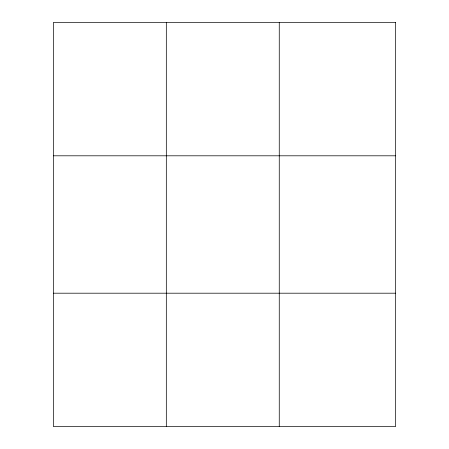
<?xml version="1.0" encoding="UTF-8"?>
<svg xmlns="http://www.w3.org/2000/svg" width="449" height="449" viewBox="0 0 449 449"><rect width="100%" height="100%" fill="white"/><g stroke="black" fill="none" stroke-linecap="round" stroke-linejoin="round"><path stroke-width="0.67" d="M166.321 426.55L166.321 22.45M279.261 426.55L279.261 22.45M53.38 155.803L395.62 155.803M53.38 293.197L395.62 293.197M395.62 22.45L395.62 426.55L53.38 426.55L53.38 22.45L395.62 22.45"/></g></svg>
